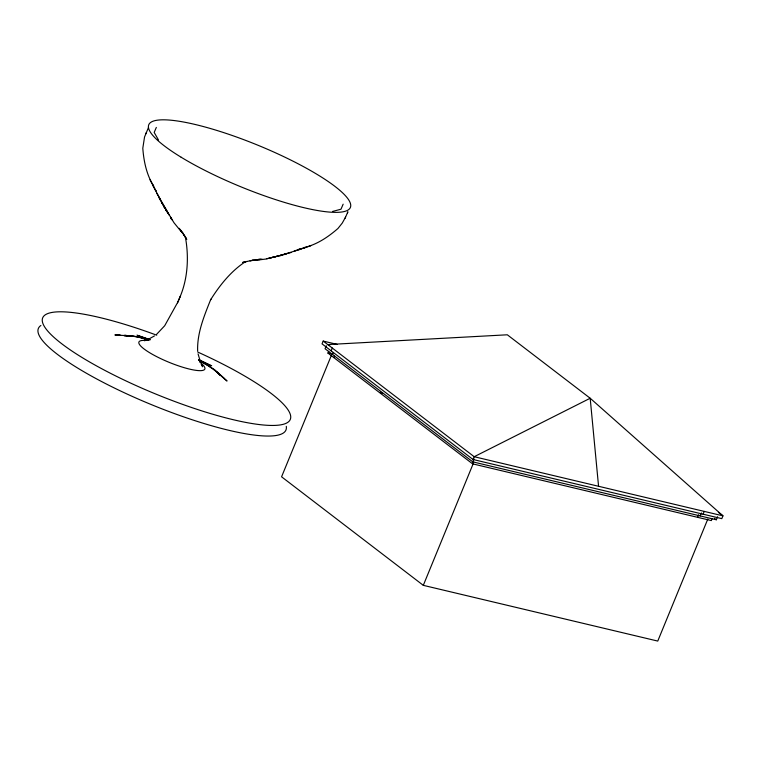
<?xml version="1.0" encoding="UTF-8"?>
<svg xmlns="http://www.w3.org/2000/svg" width="761" height="761" viewBox="0 0 761 761"><rect width="100%" height="100%" fill="white"/><g stroke="black" fill="none" stroke-linecap="round" stroke-linejoin="round"><path stroke-width="1.14" d="M148.509 127.429L144.542 136.999L142.802 148.252C143.772 161.427 146.597 174.83 153.693 186.198L153.075 185.189M337.018 344.362L323.197 341.08L322.046 343.867L473.038 459.501L721.808 518.641L722.95 515.853L590.184 398.25L507.321 334.792L327.744 344.562L329.789 345.056M326.288 345.751L325.061 348.747L472.752 461.851L716.329 519.763L717.566 516.767M712.03 518.869L711.326 520.591L472.571 463.839L327.953 353.085L328.657 351.363M331.149 350.84L332.3 348.053M331.634 354.769L281.58 476.805L423.306 585.342L657.761 641.076L707.816 519.04M332.519 354.455L333.337 352.457M333.87 357.613L334.574 355.891M473.038 459.501L474.189 456.714L590.184 398.25L598.565 486.279M472.752 461.851L473.979 458.854M472.571 463.839L473.637 461.252M423.306 585.342L473.352 463.297M697.609 517.337L698.674 514.75M700.206 515.929L701.433 512.933M703.088 514.189L704.229 511.402M179.491 298.141C187.891 279.23 189.07 256.961 185.37 237.032L186.749 239.439L184.143 235.082L184.638 236.11M179.006 299.311L179.815 297.408M178.512 300.481L179.32 298.578M178.017 301.651L178.825 299.748M304.6 247.468L303.458 247.744C316.586 244.833 328.01 237.156 337.97 228.462L342.25 223.097L345.551 217.189M347.435 212.823L347.872 211.786L345.114 218.217M156.338 127.41L154.179 132.443L158.45 139.929M177.513 302.821L178.331 300.918M179.986 296.971L180.3 296.238M343.154 204.176L340.985 209.218L332.528 211.463M145.741 133.86L146.188 132.823M177.827 302.088L164.699 325.737L156.652 334.279M147.206 339.929L154.473 335.924M310.735 245.813L298.426 249.513L299.587 249.237M291.14 252.49L273.922 257.104L279.059 255.734L276.947 256.428L278.174 256.21M300.966 249.151L280.162 255.496L281.266 255.449M305.351 247.677L294.336 250.911L295.496 250.626M285.765 254.003L283.634 254.754M274.692 256.847L266.702 258.769M280.248 255.696L282.36 255.011L270.859 257.798M252.243 260.405L253.327 260.072L244.795 261.955M270.174 257.874L271.296 257.551M246.707 261.451L242.711 262.431L245.432 261.708C231.03 271.078 219.663 285.337 210.512 299.948L210.826 299.216C204.233 315.805 196.966 333.061 197.651 351.135M255.867 259.796L250.046 260.947M253.442 260.424L256.4 259.948M254.583 260.433L260.671 259.13M256.733 260.167L261.927 259.101M274.778 256.752L265.656 259.073L258.883 259.91M258.217 259.463L259.33 259.178M285.175 254.079L286.336 253.803M118.307 335.144L119.363 334.973M125.146 335.487L124.062 335.62L131.872 336.001L114.892 334.935L120.599 335.211M124.785 335.458L132.814 335.858L149.765 339.682M124.956 335.249L126.944 335.563M141.527 337.836L142.307 337.979L130.863 335.82M124.024 335.382L127.353 336.01M145.256 338.426L143.734 338.112M327.953 353.085L330.245 353.627M148.224 339.454L146.683 339.045L148.833 339.644M141.394 337.836L145.094 339.102M139.796 336.809L148.614 339.872M136.99 335.106L149.841 339.587M140.595 337.313L148.119 339.929M150.079 339.891L137.779 335.611M210.74 365.603L198.773 359.886M199.135 359.82L211.672 365.803M199.268 360.657L208.428 365.014M200.314 361.38L207.915 365.004M203.396 363.111L206.535 364.605L206.117 364.386M199.021 359.924L213.698 369.104L227.044 381.023L218.103 373.033M198.573 359.801L204.405 363.054L203.092 362.198M198.716 360.01L201.627 361.627L200.229 360.828M224.466 378.769L217.57 372.253L205.527 363.958L206.183 364.405M215.125 370.445L214.269 369.865L220.015 375.059L219.339 374.193M218.474 373.699L220.329 374.954M718.403 512.372L722.95 515.853L474.189 456.714L323.197 341.08M714.455 518.317L716.329 519.763M380.224 391.982L382.108 393.418M179.282 228.319L182.554 233.208M183.848 234.94L180.899 230.307L181.441 231.306M156.728 193.151L172.195 219.929M164.88 208.114L159.287 198.307M185.598 237.632L182.269 232.191L182.783 233.199M165.803 210.026L166.488 211.025M161.665 202.569L162.302 203.587M155.415 189.993L156.043 191.001L150.022 179.758M159.296 197.746L159.924 198.754L152.552 184.885M200.476 361.865L199.192 359.668L200.409 361.798L198.05 353.836M170.445 216.885L174.031 222.802L181.032 231.392M201.208 364.348L202.597 366.773L201.789 364.148M168.466 213.974L169.028 214.973M170.873 218.188L171.396 219.12M164.795 208.248L163.767 206.279M166.64 211.092L165.613 209.113L168.21 213.651L162.055 203.168M197.793 352.077A133.793 27.586 22.3 0 1 264.105 425.066A133.793 27.586 22.3 0 1 56.97 339.948A133.793 27.586 22.3 0 1 156.718 335.192M286.279 426.331A133.793 27.586 22.3 0 1 151.258 404.567A133.793 27.586 22.3 0 1 40.894 325.489M199.801 362.169A35.643 7.353 22.3 0 1 193.361 369.922A35.643 7.353 22.3 0 1 149.936 352.895A35.643 7.353 22.3 0 1 144.295 340.405M149.613 339.292L144.571 340.643L149.613 339.292M181.175 157.251A108.966 22.469 22.3 0 0 348.338 209.846A108.966 22.469 22.3 0 0 219.206 131.168A108.966 22.469 22.3 0 0 181.175 157.251"/></g></svg>
